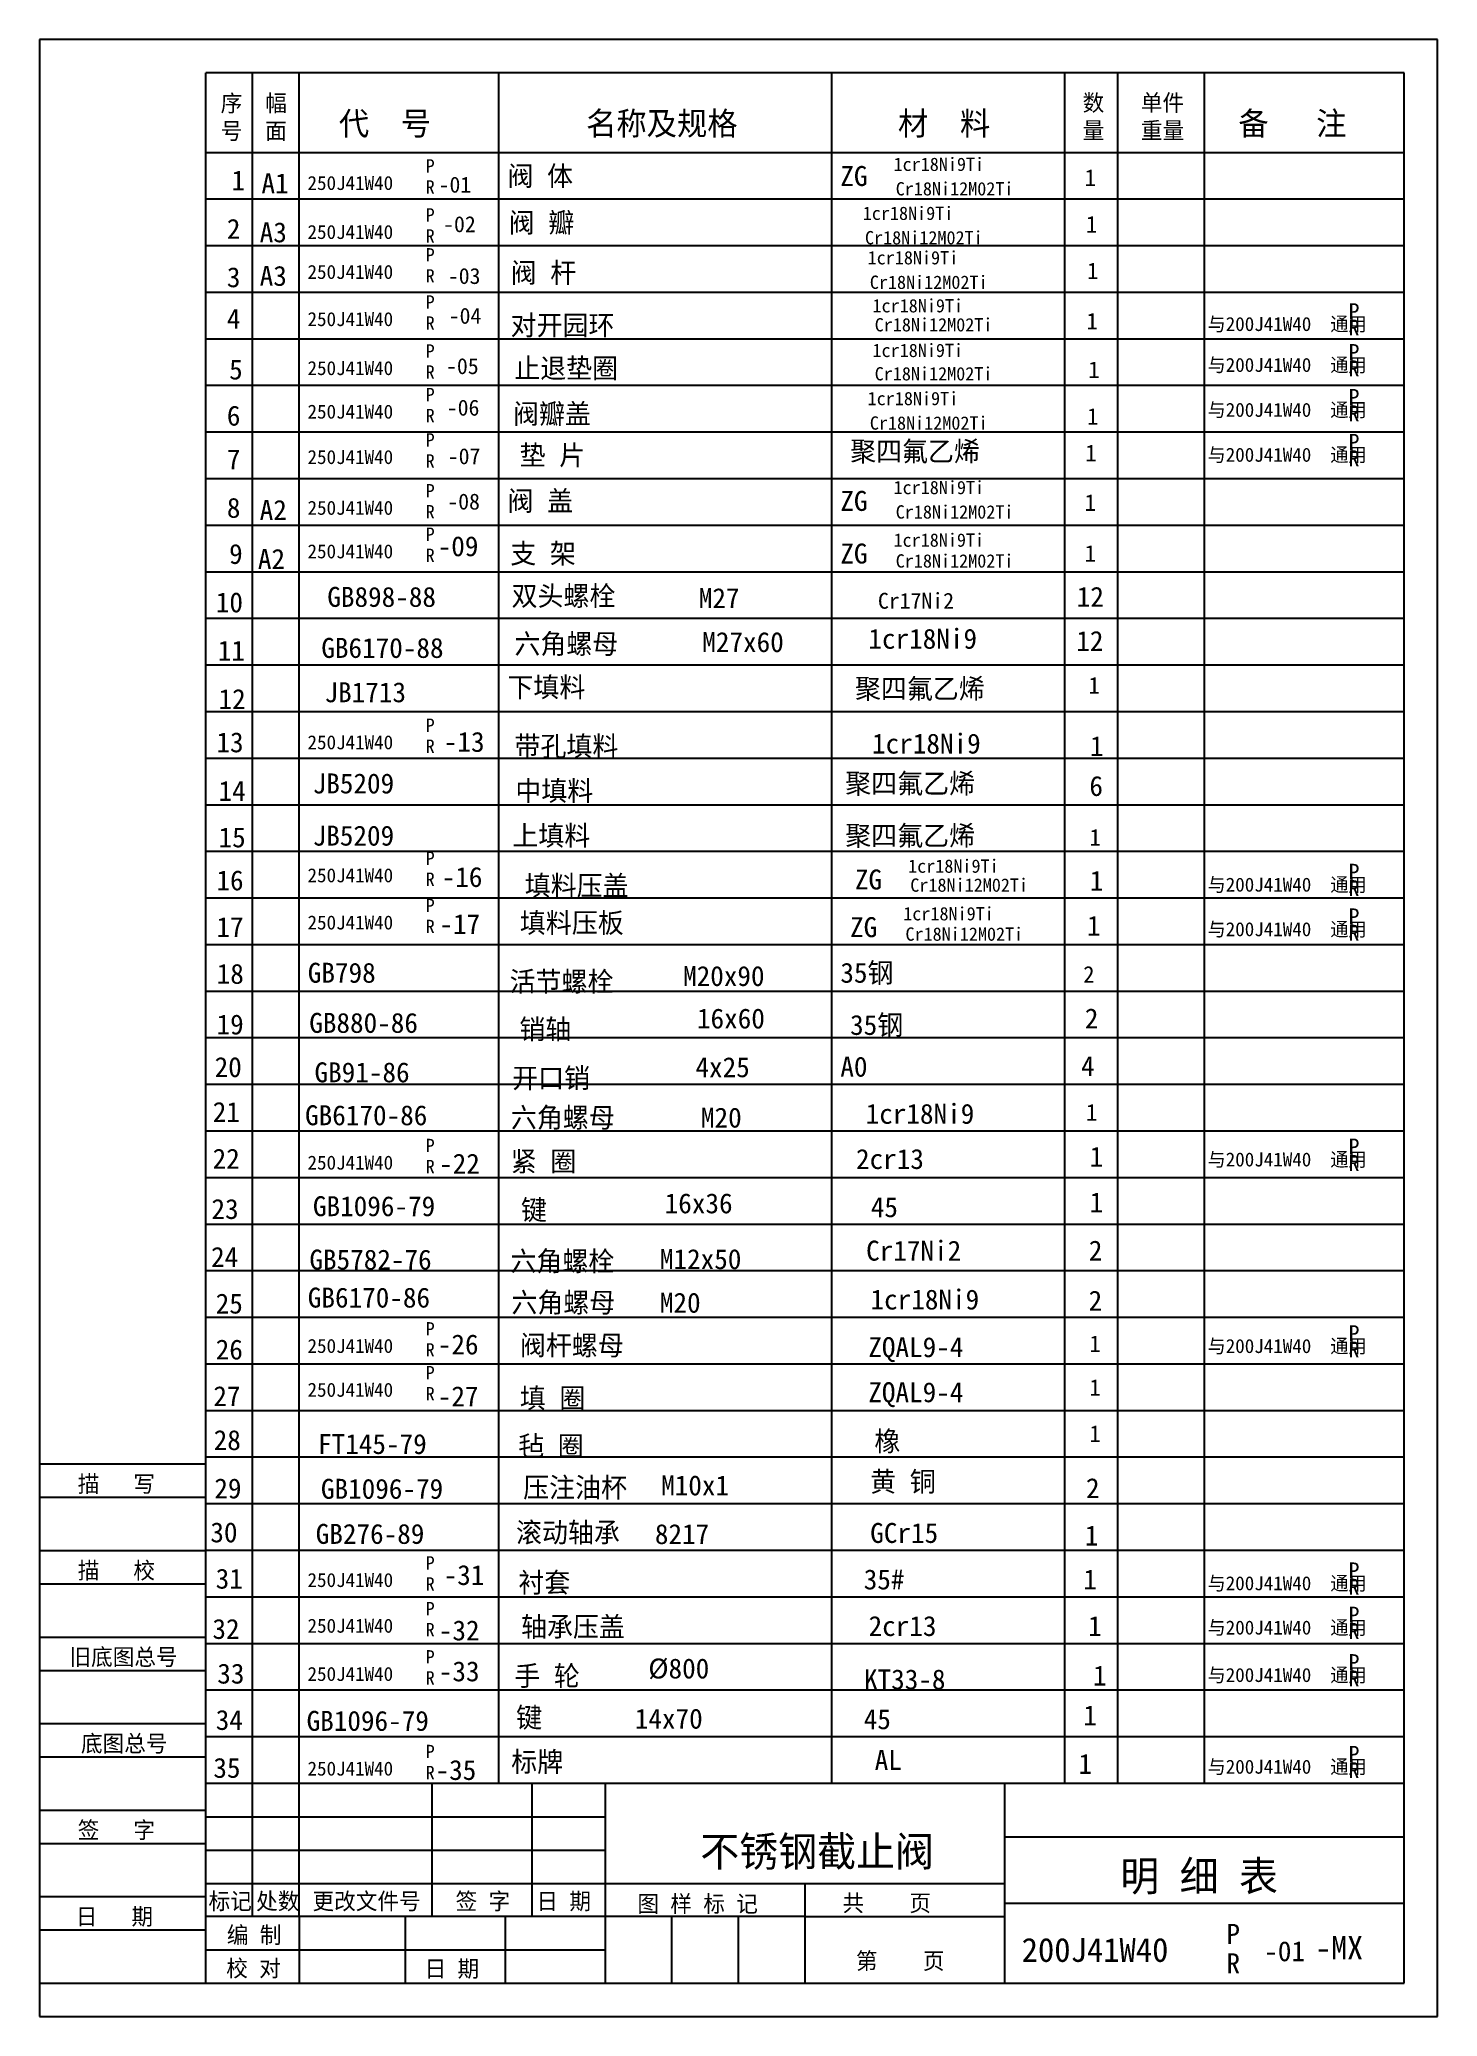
# Model space of a CAD drawing. Header units: metres. Extents: x 2 to 212, y 0 to 297.
import ezdxf

# ---------------------------------------------------------------- set-up
doc = ezdxf.new("R2010")
doc.units = ezdxf.units.M
for name, color, linetype in [('D', 1, 'Continuous'), ('FL', 5, 'Continuous'), ('T', 7, 'Continuous'), ('TL', 4, 'Continuous')]:
    doc.layers.add(name, color=color, linetype=linetype)

# ---------------------------------------------------------------- blocks, each defined once
blk = doc.blocks.new('MXBDT')
at = {"layer": 'FL'}
for p, q in [((0, 297), (0, 0)), ((210, 297), (0, 297)), ((210, 0), (210, 297)), ((205, 273), (25, 273)), ((205, 266), (25, 266)), ((205, 259), (25, 259)), ((205, 252), (25, 252)), ((205, 245), (25, 245)), ((205, 238), (25, 238)), ((205, 231), (25, 231)), ((205, 224), (25, 224)), ((205, 217), (25, 217)), ((205, 210), (25, 210)), ((205, 203), (25, 203)), ((205, 196), (25, 196)), ((205, 189), (25, 189)), ((205, 182), (25, 182)), ((205, 175), (25, 175)), ((205, 168), (25, 168)), ((205, 161), (25, 161)), ((205, 154), (25, 154)), ((205, 147), (25, 147)), ((205, 140), (25, 140)), ((205, 133), (25, 133)), ((205, 126), (25, 126)), ((205, 119), (25, 119)), ((205, 112), (25, 112)), ((205, 105), (25, 105)), ((205, 98), (25, 98)), ((205, 91), (25, 91)), ((205, 84), (25, 84)), ((0, 78), (25, 78)), ((205, 77), (25, 77)), ((0, 70), (25, 70)), ((205, 70), (25, 70)), ((0, 65), (25, 65)), ((205, 63), (25, 63)), ((0, 57), (25, 57)), ((205, 56), (25, 56)), ((0, 52), (25, 52)), ((205, 49), (25, 49)), ((0, 44), (25, 44)), ((205, 42), (25, 42)), ((0, 39), (25, 39)), ((0, 31), (25, 31)), ((25, 30), (85, 30)), ((0, 26), (25, 26)), ((25, 25), (85, 25)), ((0, 18), (25, 18)), ((25, 20), (85, 20)), ((39, 15), (39, 5)), ((70, 5), (70, 15)), ((115, 15), (145, 15)), ((0, 13), (25, 13)), ((25, 10), (85, 10)), ((0, 0), (210, 0))]:
    blk.add_line(p, q, dxfattribs=at)
at = {"layer": 'TL'}
for p, q in [((25, 5), (25, 292)), ((205, 292), (25, 292)), ((32, 35), (32, 292)), ((39, 35), (39, 292)), ((69, 35), (69, 292)), ((119, 35), (119, 292)), ((154, 35), (154, 292)), ((162, 35), (162, 292)), ((175, 35), (175, 292)), ((205, 5), (205, 292)), ((205, 280), (25, 280)), ((0, 83), (25, 83)), ((205, 35), (25, 35)), ((32, 15), (32, 35)), ((39, 15), (39, 35)), ((59, 15), (59, 35)), ((74, 15), (74, 35)), ((85, 5), (85, 35)), ((145, 5), (145, 35)), ((145, 27), (205, 27)), ((85, 20), (145, 20)), ((115, 5), (115, 20)), ((115, 15), (25, 15)), ((55, 5), (55, 15)), ((95, 5), (95, 15)), ((105, 5), (105, 15)), ((145, 17), (205, 17)), ((0, 5), (205, 5))]:
    blk.add_line(p, q, dxfattribs=at)
at = {"layer": 'T'}
for s, height, p in [('序', 2.5, (27.21, 286.18)), ('幅', 2.5, (33.9, 286.21)), ('数', 2.5, (156.7, 286.26)), ('单件', 2.5, (165.45, 286.26)), ('代  号', 3.5, (44.97, 282.64)), ('名称及规格', 3.5, (82.11, 282.64)), ('材  料', 3.5, (128.96, 282.64)), ('备   注', 3.5, (180.09, 282.64)), ('号', 2.5, (27.21, 282.02)), ('面', 2.5, (33.9, 282.04)), ('量', 2.5, (156.7, 282.09)), ('重量', 2.5, (165.45, 282.09)), ('描   写', 2.5, (5.74, 78.76)), ('描   校', 2.5, (5.74, 65.76)), ('旧底图总号', 2.5, (4.49, 52.76)), ('底图总号', 2.5, (6.22, 39.76)), ('签   字', 2.5, (5.74, 26.76)), ('明 细 表', 4.5, (162.36, 18.84)), ('标记', 2.5, (25.39, 16.07)), ('处数', 2.5, (32.54, 16.07)), ('更改文件号', 2.5, (41.01, 16.07)), ('签 字', 2.5, (62.5, 16.07)), ('日 期', 2.5, (74.64, 16.07)), ('图 样 标 记', 2.5, (89.81, 15.68)), (' 共    页', 2.5, (118.92, 15.79)), ('日   期', 2.5, (5.45, 13.76)), ('编 制', 2.5, (28.14, 10.99)), ('第    页', 2.5, (122.65, 7.1)), ('校 对', 2.5, (28.05, 5.99)), ('日 期', 2.5, (57.84, 5.93))]:
    blk.add_text(s, height=height, dxfattribs=at).set_placement(p)

msp = doc.modelspace()

# ---------------------------------------------------------------- block references
at = {"layer": 'T'}
msp.add_blockref('MXBDT', (1.52, 0), dxfattribs=at)

# ---------------------------------------------------------------- texts
at = {"layer": 'D'}
for s, height, p in [('1cr18Ni9Ti', 2, (129.81, 277.26)), ('A1', 3, (34.86, 273.9)), ('250J41W40', 2.1, (41.78, 274.4)), ('P', 2, (59.52, 277.02)), ('-01', 2.4, (61.47, 274)), ('阀 体 ', 3, (71.82, 275)), ('ZG', 3, (121.82, 275)), ('1', 2.5, (158.52, 275)), ('R', 2, (59.52, 273.85)), ('Cr18Ni12M02Ti', 2, (130.14, 273.58)), ('P', 2, (59.52, 269.66)), ('-02', 2.4, (62.15, 268.06)), ('阀 瓣', 3, (72, 268)), ('1cr18Ni9Ti', 2, (125.19, 269.9)), ('1', 2.5, (158.71, 268)), ('2', 3, (29.66, 267.06)), ('A3', 3, (34.59, 266.54)), ('250J41W40', 2.1, (41.78, 267.04)), ('R', 2, (59.52, 266.49)), ('Cr18Ni12M02Ti', 2, (125.52, 266.23)), ('P', 2, (59.52, 263.66)), ('1cr18Ni9Ti', 2, (125.92, 263.22)), ('3', 3, (29.66, 259.79)), ('A3', 3, (34.59, 260)), ('250J41W40', 2.1, (41.78, 261.04)), ('R', 2, (59.52, 260.5)), ('-03', 2.4, (62.86, 260.28)), ('阀 杆', 3, (72.3, 260.47)), ('Cr18Ni12M02Ti', 2, (126.25, 259.54)), ('1', 2.5, (158.89, 261)), ('P', 2, (59.52, 256.57)), ('4', 3, (29.66, 253.55)), ('250J41W40', 2.1, (41.78, 253.95)), ('-04', 2.4, (62.99, 254.3)), ('对开园环', 3, (72.28, 252.58)), ('1cr18Ni9Ti', 2, (126.65, 256.01)), ('1', 2.5, (158.8, 253.44)), ('与200J41W40  通用', 2.1, (176.98, 253.21)), ('P', 2.4, (198.17, 254.99)), ('R', 2, (59.52, 253.41)), ('Cr18Ni12M02Ti', 2, (126.98, 253.15)), ('R', 2.4, (198.17, 252.54)), ('P', 2, (59.52, 249.21)), ('止退垫圈', 3, (72.83, 246.12)), ('1cr18Ni9Ti', 2, (126.65, 249.3)), ('P', 2.4, (198.17, 248.85)), ('5', 3, (30, 245.93)), ('250J41W40', 2.1, (41.78, 246.59)), ('R', 2, (59.52, 246.05)), ('-05', 2.4, (62.59, 246.74)), ('Cr18Ni12M02Ti', 2, (126.98, 245.79)), ('1', 2.5, (159.07, 246.15)), ('与200J41W40  通用', 2.1, (176.98, 247.07)), ('R', 2.4, (198.17, 246.4)), ('P', 2, (59.52, 242.67)), ('1cr18Ni9Ti', 2, (125.92, 242.07)), ('P', 2.4, (198.17, 242.1)), ('6', 3, (29.66, 239)), ('250J41W40', 2.1, (41.78, 240.05)), ('R', 2, (59.52, 239.51)), ('-06', 2.4, (62.7, 240.5)), ('阀瓣盖', 3, (72.65, 239.28)), ('1', 2.5, (158.89, 239.13)), ('与200J41W40  通用', 2.1, (176.98, 240.32)), ('R', 2.4, (198.17, 239.64)), ('P', 2, (59.52, 235.85)), ('Cr18Ni12M02Ti', 2, (126.25, 238.39)), ('P', 2.4, (198.17, 235.35)), ('7', 3, (29.66, 232.42)), ('250J41W40', 2.1, (41.78, 233.23)), ('R', 2, (59.52, 232.69)), ('-07', 2.4, (62.85, 233.2)), ('垫 片', 3, (73.64, 233.06)), ('聚四氟乙烯', 3, (123.28, 233.64)), ('1', 2.5, (158.62, 233.64)), ('与200J41W40  通用', 2.1, (176.98, 233.57)), ('R', 2.4, (198.17, 232.89)), ('P', 2, (59.52, 228.22)), ('-08', 2.4, (62.78, 226.39)), ('阀 盖', 3, (71.82, 226.19)), ('ZG', 3, (121.82, 226.19)), ('1cr18Ni9Ti', 2, (129.81, 228.7)), ('8', 3, (29.66, 225.15)), ('A2', 3, (34.59, 224.83)), ('250J41W40', 2.1, (41.78, 225.6)), ('R', 2, (59.52, 225.06)), ('Cr18Ni12M02Ti', 2, (130.14, 225.03)), ('1', 2.5, (158.52, 226.19)), ('P', 2, (59.52, 221.68)), ('1cr18Ni9Ti', 2, (129.81, 220.8)), ('9', 3, (30, 218.22)), ('A2', 3, (34.32, 217.47)), ('250J41W40', 2.1, (41.78, 219.06)), ('R', 2, (59.52, 218.51)), ('-09', 3, (61.33, 219.38)), ('支 架', 3, (72.24, 218.29)), ('ZG', 3, (121.82, 218.28)), ('Cr18Ni12M02Ti', 2, (130.14, 217.67)), ('1', 2.5, (158.52, 218.55)), ('10', 3, (28, 210.95)), ('GB898-88', 3, (44.75, 211.77)), ('双头螺栓', 3, (72.43, 211.93)), ('M27', 3, (100.55, 211.58)), ('Cr17Ni2', 2.4, (127.47, 211.48)), ('12', 3, (157.33, 211.78)), ('六角螺母', 3, (72.85, 204.72)), ('M27x60', 3, (101.08, 204.98)), ('1cr18Ni9', 3, (126.03, 205.48)), ('12', 3, (157.26, 205.15)), ('11', 3, (28.3, 203.7)), ('GB6170-88', 3, (43.85, 204.1)), ('12', 3, (28.41, 196.42)), ('JB1713', 3, (44.33, 197.44)), ('下填料', 3, (71.81, 198.21)), ('聚四氟乙烯', 3, (124.01, 197.98)), ('1', 2.5, (159.1, 198.73)), ('P', 2, (59.52, 192.99)), ('13', 3, (28.09, 189.92)), ('250J41W40', 2.1, (41.78, 190.37)), ('R', 2, (59.52, 189.83)), ('-13', 3, (62.25, 189.99)), ('带孔填料', 3, (72.87, 189.34)), ('1cr18Ni9', 3, (126.58, 189.73)), ('1', 3, (159.33, 189.34)), ('聚四氟乙烯', 3, (122.55, 183.74)), ('14', 3, (28.41, 182.62)), ('JB5209', 3, (42.55, 183.74)), ('中填料', 3, (73, 182.63)), ('6', 3, (159.23, 183.36)), ('15', 3, (28.41, 175.64)), ('JB5209', 3, (42.55, 175.9)), ('上填料', 3, (72.55, 175.9)), ('聚四氟乙烯', 3, (122.55, 175.9)), ('1', 2.5, (159.25, 175.9)), ('250J41W40', 2.1, (41.78, 170.39)), ('P', 2, (59.52, 173.01)), ('-16', 3, (61.93, 169.69)), ('ZG', 3, (124.01, 169.31)), ('1cr18Ni9Ti', 2, (132, 171.82)), ('P', 2.4, (198.17, 170.77)), ('16', 3, (28.09, 169.18)), ('R', 2, (59.52, 169.85)), ('填料压盖', 3, (74.41, 168.4)), ('Cr18Ni12M02Ti', 2, (132.33, 168.97)), ('1', 3, (159.29, 169.13)), ('与200J41W40  通用', 2.1, (176.98, 168.99)), ('R', 2.4, (198.17, 168.32)), ('P', 2, (59.52, 165.92)), ('1cr18Ni9Ti', 2, (131.27, 164.67)), ('P', 2.4, (198.17, 164.07)), ('17', 3, (28.09, 162.16)), ('250J41W40', 2.1, (41.78, 163.3)), ('R', 2, (59.52, 162.76)), ('-17', 3, (61.6, 162.6)), ('填料压板', 3, (73.68, 162.81)), ('ZG', 3, (123.28, 162.15)), ('Cr18Ni12M02Ti', 2, (131.6, 161.61)), ('1', 3, (158.87, 162.36)), ('与200J41W40  通用', 2.1, (176.98, 162.29)), ('R', 2.4, (198.17, 161.61)), ('18', 3, (28.13, 155.14)), ('GB798', 3, (41.82, 155.3)), ('活节螺栓', 3, (72.14, 153.99)), ('M20x90', 3, (98.19, 154.81)), ('35钢', 3, (121.82, 155.3)), ('2', 2.5, (158.3, 155.3)), ('19', 3, (28.11, 147.53)), ('GB880-86', 3, (42.04, 147.77)), ('销轴', 3, (73.6, 146.83)), ('16x60', 3, (100.28, 148.43)), ('35钢', 3, (123.28, 147.46)), ('2', 3, (158.55, 148.44)), ('20', 3, (27.82, 141.13)), ('GB91-86', 3, (42.83, 140.34)), ('开口销', 3, (72.52, 139.49)), ('4x25', 3, (100.05, 141.11)), ('A0', 3, (121.82, 141.19)), ('4', 3, (157.98, 141.29)), ('21', 3, (27.54, 134.39)), ('GB6170-86', 3, (41.41, 133.89)), ('六角螺母', 3, (72.33, 133.55)), ('1cr18Ni9', 3, (125.62, 134.11)), ('1', 2.5, (158.72, 134.59)), ('M20', 3, (100.88, 133.54)), ('P', 2, (59.52, 129.85)), ('P', 2.4, (198.17, 129.49)), ('22', 3, (27.52, 127.37)), ('250J41W40', 2.1, (41.78, 127.23)), ('R', 2, (59.52, 126.69)), ('-22', 3, (61.54, 126.62)), ('紧 圈', 3, (72.31, 126.97)), ('2cr13', 3, (124.17, 127.32)), ('1', 3, (159.27, 127.67)), ('与200J41W40  通用', 2.1, (176.98, 127.7)), ('R', 2.4, (198.17, 127.03)), ('23', 3, (27.35, 119.81)), ('GB1096-79', 3, (42.59, 120.23)), ('键', 3, (73.85, 119.68)), ('16x36', 3, (95.43, 120.66)), ('45', 3, (126.39, 120.08)), ('1', 3, (159.27, 120.81)), ('Cr17Ni2', 3, (125.69, 113.55)), ('2', 3, (159.14, 113.57)), ('24', 3, (27.29, 112.61)), ('GB5782-76', 3, (42.06, 112.21)), ('六角螺栓', 3, (72.26, 111.98)), ('M12x50', 3, (94.71, 112.28)), ('25', 3, (27.98, 105.6)), ('GB6170-86', 3, (41.82, 106.5)), ('六角螺母', 3, (72.4, 105.77)), ('M20', 3, (94.71, 105.73)), ('1cr18Ni9', 3, (126.35, 106.21)), ('2', 3, (159.11, 106.04)), ('P', 2, (59.52, 102.31)), ('26', 3, (27.98, 98.7)), ('250J41W40', 2.1, (41.78, 99.69)), ('R', 2, (59.52, 99.15)), ('-26', 3, (61.35, 99.46)), ('阀杆螺母', 3, (73.68, 99.33)), ('ZQAL9-4', 3, (126.02, 99.05)), ('1', 2.5, (159.23, 99.82)), ('与200J41W40  通用', 2.1, (176.98, 99.67)), ('R', 2.4, (198.17, 99)), ('P', 2.4, (198.17, 101.45)), ('250J41W40', 2.1, (41.78, 93.1)), ('P', 2, (59.52, 95.72)), ('ZQAL9-4', 3, (126.02, 92.28)), ('1', 2.5, (159.23, 93.24)), ('27', 3, (27.63, 91.69)), ('R', 2, (59.52, 92.56)), ('-27', 3, (61.35, 91.67)), ('填 圈', 3, (73.68, 91.4)), ('28', 3, (27.68, 85.09)), ('FT145-79', 3, (43.36, 84.5)), ('毡 圈', 3, (73.44, 84.2)), ('橡 ', 3, (126.93, 84.91)), ('1', 2.5, (159.23, 86.31)), ('29', 3, (27.78, 77.83)), ('GB1096-79', 3, (43.79, 77.77)), ('压注油杯', 3, (74.17, 77.98)), ('M10x1', 3, (94.9, 78.29)), ('黄 铜', 3, (126.3, 78.86)), ('2', 3, (158.72, 77.87)), ('滚动轴承', 3, (73.1, 71.22)), ('30', 3, (27.18, 71.23)), ('GB276-89', 3, (43.01, 71)), ('8217', 3, (93.96, 70.97)), ('GCr15', 3, (126.31, 71.14)), ('1', 3, (158.55, 70.75)), ('P', 2, (59.52, 67.14)), ('31', 3, (27.98, 64.27)), ('250J41W40', 2.1, (41.78, 64.52)), ('R', 2, (59.52, 63.98)), ('-31', 3, (62.22, 64.82)), ('衬套', 3, (73.45, 63.7)), ('35#', 3, (125.33, 64.16)), ('1', 3, (158.32, 64.16)), ('与200J41W40  通用', 2.1, (176.98, 64.03)), ('R', 2.4, (198.17, 63.36)), ('P', 2.4, (198.17, 65.81)), ('32', 3, (27.49, 56.72)), ('250J41W40', 2.1, (41.78, 57.65)), ('P', 2, (59.52, 60.27)), ('-32', 3, (61.5, 56.5)), ('轴承压盖', 3, (73.85, 57.05)), ('2cr13', 3, (126.06, 57.16)), ('1', 3, (159.05, 57.16)), ('与200J41W40  通用', 2.1, (176.98, 57.38)), ('P', 2.4, (198.17, 59.16)), ('R', 2, (59.52, 57.11)), ('R', 2.4, (198.17, 56.71)), ('P', 2, (59.52, 53.03)), ('%%c800', 3, (92.98, 50.78)), ('P', 2.4, (198.17, 52.03)), ('33', 3, (28.22, 50.01)), ('250J41W40', 2.1, (41.78, 50.41)), ('R', 2, (59.52, 49.87)), ('-33', 3, (61.5, 50.35)), ('手 轮', 3, (72.85, 49.67)), ('KT33-8', 3, (125.37, 49.14)), ('1', 3, (159.78, 49.72)), ('与200J41W40  通用', 2.1, (176.98, 50.25)), ('R', 2.4, (198.17, 49.58)), ('34', 3, (27.99, 43.05)), ('GB1096-79', 3, (41.64, 42.91)), ('键', 3, (73.12, 43.42)), ('14x70', 3, (90.94, 43.24)), ('45', 3, (125.33, 43.16)), ('1', 3, (158.32, 43.74)), ('35', 3, (27.63, 35.85)), ('P', 2, (59.52, 38.81)), ('标牌', 3, (72.38, 36.77)), ('AL', 3, (126.98, 37.03)), ('1', 3, (157.59, 36.45)), ('与200J41W40  通用', 2.1, (176.98, 36.47)), ('P', 2.4, (198.17, 38.25)), ('250J41W40', 2.1, (41.78, 36.19)), ('R', 2, (59.52, 35.64)), ('-35', 3, (61.01, 35.53)), ('R', 2.4, (198.17, 35.8)), ('不锈钢截止阀', 4.5, (100.78, 22.54)), ('P', 3, (179.82, 10.91)), ('-MX', 3.5, (193.19, 8.58)), ('200J41W40', 3.6, (149.06, 8.2)), ('R', 3, (179.82, 6.49)), ('-01', 3, (185.5, 8.3))]:
    msp.add_text(s, height=height, dxfattribs=at).set_placement(p)
at = {"layer": 'T'}
msp.add_text('1', height=3, dxfattribs=at).set_placement((30.35, 274.33))

doc.saveas('drawing.dxf')
